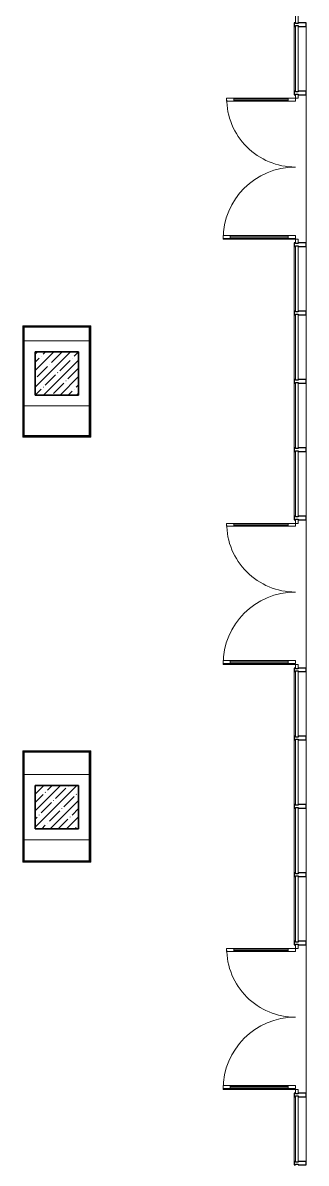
# Model space of a CAD drawing. Header units: millimetres. Extents: x 5993 to 95364, y 94667 to 143522.
# Drawn here: x 47569 to 47888, y 115706 to 116990 of the extents above; entities that cross this region are included whole.
import ezdxf

# ---------------------------------------------------------------- set-up
doc = ezdxf.new("R2010")
doc.units = ezdxf.units.MM
for name, color, linetype, lineweight in [('0-2', 7, 'Continuous', 9), ('Двери', 7, 'Continuous', 9), ('Импосты витража', 7, 'Continuous', 9), ('Импосты витража-1', 7, 'Continuous', 25), ('Несущие колонны', 7, 'Continuous', 9), ('Несущие колонны-1', 7, 'Continuous', 35), ('Общие ребра', 7, 'Continuous', 9), ('Остекление-1', 7, 'Continuous', 9), ('Перекрытия', 7, 'Continuous', 9), ('Стены-1', 7, 'Continuous', 13), ('Элементы узлов', 7, 'Continuous', 9)]:
    doc.layers.add(name, color=color, linetype=linetype, lineweight=lineweight)

# ---------------------------------------------------------------- blocks, each defined once
blk = doc.blocks.new('BSC_Колонна _Прямоугольная - 600х600-V9-АИ2_01_План напольных покрытий и плинтусов 1го этажа _Часть 2_')
at = {"layer": 'Несущие колонны'}
h = blk.add_hatch(dxfattribs=at)
h.set_pattern_fill('FP_17', color=256, style=0, pattern_type=2)
h.set_pattern_definition([(45, (-73400, -32500), (-114.04925, 114.04925), []), (45, (-73285.95, -32500), (-114.04925, 114.04925), [201.613, -40.323, 3.353, -36.97])])
h.paths.add_polyline_path([(-300, -300), (300, -300), (300, 300), (-300, 300)], flags=0)
at = {"layer": 'Несущие колонны-1'}
for p, q in [((300, 300), (-300, 300)), ((-300, 300), (-300, -300)), ((300, -300), (300, 300)), ((-300, -300), (300, -300))]:
    blk.add_line(p, q, dxfattribs=at)
blk = doc.blocks.new('BSC_Колонна _Прямоугольная - 600х600-V10-АИ2_01_План напольных покрытий и плинтусов 1го этажа _Часть 2_')
at = {"layer": 'Несущие колонны'}
h = blk.add_hatch(dxfattribs=at)
h.set_pattern_fill('FP_18', color=256, style=0, pattern_type=2)
h.set_pattern_definition([(45, (-73400, -26500), (-114.04925, 114.04925), []), (45, (-73285.95, -26500), (-114.04925, 114.04925), [201.613, -40.323, 3.353, -36.97])])
h.paths.add_polyline_path([(-300, -300), (300, -300), (300, 300), (-300, 300)], flags=0)
at = {"layer": 'Несущие колонны-1'}
for p, q in [((300, 300), (-300, 300)), ((-300, 300), (-300, -300)), ((300, -300), (300, 300)), ((-300, -300), (300, -300))]:
    blk.add_line(p, q, dxfattribs=at)
blk = doc.blocks.new('PNS_Панель прямоугольная1 - Нр_Стекло - 40мм-27122713-АИ2_01_План напольных покрытий и плинтусов 1го этажа _Часть 2_')
at = {"layer": 'Остекление-1'}
for p, q in [((-447.5, 40), (447.5, 40)), ((-457.5, 0), (457.5, 0)), ((447.5, 0), (-447.5, 0))]:
    blk.add_line(p, q, dxfattribs=at)
blk = doc.blocks.new('Прямоугольный импост - Импост структурный с накладкой - 150мм-26839679-АИ2_01_План напольных покрытий и плинтусов 1го этажа _Часть 2_')
at = {"layer": 'Импосты витража'}
for p, q in [((76683, 39240), (76683, 40135)), ((76850, 39240), (76850, 40135))]:
    blk.add_line(p, q, dxfattribs=at)
blk = doc.blocks.new('Прямоугольный импост - Импост структурный с накладкой - 150мм-27090926-АИ2_01_План напольных покрытий и плинтусов 1го этажа _Часть 2_')
at = {"layer": 'Импосты витража-1'}
for p, q in [((-25, 0), (-25, 17)), ((-25, 17), (25, 17)), ((-15, 0), (-25, 0)), ((-15, -40), (-15, 0)), ((25, 0), (15, 0)), ((15, 0), (15, -40)), ((25, 17), (25, 0)), ((-25, -150), (-25, -40)), ((-25, -40), (-15, -40)), ((25, -150), (-25, -150)), ((15, -40), (25, -40)), ((25, -40), (25, -150))]:
    blk.add_line(p, q, dxfattribs=at)
blk = doc.blocks.new('Дверь_Витражная_СКБ_2Ст2 - ДВН_ДАО_Выход из столовой-31380407-АИ2_01_План напольных покрытий и плинтусов 1го этажа _Часть 2_')
at = {"layer": 'Двери'}
for p, q in [((-975, -950), (-975, 0)), ((975, -1000), (975, 0))]:
    blk.add_line(p, q, dxfattribs=at)
for centre, radius, start, end in [((-975, 0), 950, 270, 0), ((975, 0), 1000, 180, 270)]:
    blk.add_arc(centre, radius, start, end, dxfattribs=at)
at = {"layer": 'Элементы узлов'}
for p, q in [((-1025, 40), (-975, 40)), ((-975, 40), (-1025, 40)), ((-975, 0), (-1025, 0)), ((-1025, 0), (-975, 0)), ((-975, 40), (-975, 0)), ((-975, 0), (-975, 40)), ((-935, 0), (-975, 0)), ((-975, -950), (-975, 0)), ((-935, 0), (-975, 0)), ((-975, 0), (-975, -950)), ((-935, -950), (-935, 0)), ((-935, -950), (-935, 0)), ((923, 0), (963, 0)), ((923, -1000), (923, 0)), ((923, 0), (923, -1000)), ((963, 0), (923, 0)), ((963, -1000), (963, 0)), ((963, -1000), (963, 0)), ((1025, 40), (975, 40)), ((975, 40), (975, 0)), ((1025, 40), (975, 40)), ((975, 40), (975, 0)), ((975, 0), (1025, 0)), ((975, 0), (1025, 0)), ((-975, -100), (-935, -100)), ((-965, -850), (-965, -100)), ((-945, -850), (-945, -100)), ((963, -100), (923, -100)), ((933, -900), (933, -100)), ((953, -900), (953, -100)), ((-975, -850), (-935, -850)), ((963, -900), (923, -900)), ((-975, -950), (-935, -950)), ((-975, -950), (-935, -950)), ((963, -1000), (923, -1000)), ((923, -1000), (963, -1000))]:
    blk.add_line(p, q, dxfattribs=at)
blk = doc.blocks.new('PNS_Панель прямоугольная1 - Нр_Стекло - 40мм-28905398-АИ2_01_План напольных покрытий и плинтусов 1го этажа _Часть 2_')
at = {"layer": 'Остекление-1'}
for p, q in [((-447.5, 40), (447.5, 40)), ((-457.5, 0), (457.5, 0)), ((447.5, 0), (-447.5, 0))]:
    blk.add_line(p, q, dxfattribs=at)
blk = doc.blocks.new('Прямоугольный импост - Импост структурный с накладкой - 150мм-28905395-АИ2_01_План напольных покрытий и плинтусов 1го этажа _Часть 2_')
at = {"layer": 'Импосты витража'}
for p, q in [((76683, 32825), (76683, 33310)), ((76850, 32825), (76850, 33310))]:
    blk.add_line(p, q, dxfattribs=at)
blk = doc.blocks.new('PNS_Панель прямоугольная1 - Нр_Стекло - 40мм-28905406-АИ2_01_План напольных покрытий и плинтусов 1го этажа _Часть 2_')
at = {"layer": 'Остекление-1'}
for p, q in [((-447.5, 40), (447.5, 40)), ((-457.5, 0), (457.5, 0)), ((447.5, 0), (-447.5, 0))]:
    blk.add_line(p, q, dxfattribs=at)
blk = doc.blocks.new('Прямоугольный импост - Импост структурный с накладкой - 150мм-28905403-АИ2_01_План напольных покрытий и плинтусов 1го этажа _Часть 2_')
at = {"layer": 'Импосты витража'}
for p, q in [((76683, 32175), (76683, 32365)), ((76850, 32175), (76850, 32365))]:
    blk.add_line(p, q, dxfattribs=at)
blk = doc.blocks.new('PNS_Панель прямоугольная1 - Нр_Стекло - 40мм-28905526-АИ2_01_План напольных покрытий и плинтусов 1го этажа _Часть 2_')
at = {"layer": 'Остекление-1'}
for p, q in [((-447.5, 40), (447.5, 40)), ((-457.5, 0), (457.5, 0)), ((447.5, 0), (-447.5, 0))]:
    blk.add_line(p, q, dxfattribs=at)
blk = doc.blocks.new('Прямоугольный импост - Импост структурный с накладкой - 150мм-28905522-АИ2_01_План напольных покрытий и плинтусов 1го этажа _Часть 2_')
at = {"layer": 'Импосты витража'}
for p, q in [((76683, 26825), (76683, 27430)), ((76850, 26825), (76850, 27430))]:
    blk.add_line(p, q, dxfattribs=at)
blk = doc.blocks.new('PNS_Панель прямоугольная1 - Нр_Стекло - 40мм-28905533-АИ2_01_План напольных покрытий и плинтусов 1го этажа _Часть 2_')
at = {"layer": 'Остекление-1'}
for p, q in [((-447.5, 40), (447.5, 40)), ((-457.5, 0), (457.5, 0)), ((447.5, 0), (-447.5, 0))]:
    blk.add_line(p, q, dxfattribs=at)
blk = doc.blocks.new('Прямоугольный импост - Импост структурный с накладкой - 150мм-28905529-АИ2_01_План напольных покрытий и плинтусов 1го этажа _Часть 2_')
at = {"layer": 'Импосты витража'}
for p, q in [((76683, 26175), (76683, 26485)), ((76850, 26175), (76850, 26485))]:
    blk.add_line(p, q, dxfattribs=at)
blk = doc.blocks.new('PNS_Панель прямоугольная1 - Нр_Стекло - 40мм-28905192-АИ2_01_План напольных покрытий и плинтусов 1го этажа _Часть 2_')
at = {"layer": 'Остекление-1'}
for p, q in [((-447.5, 40), (447.5, 40)), ((-457.5, 0), (457.5, 0)), ((447.5, 0), (-447.5, 0))]:
    blk.add_line(p, q, dxfattribs=at)
blk = doc.blocks.new('Прямоугольный импост - Импост структурный с накладкой - 150мм-28905396-АИ2_01_План напольных покрытий и плинтусов 1го этажа _Часть 2_')
at = {"layer": 'Импосты витража'}
for p, q in [((76683, 32415), (76683, 32825)), ((76850, 32415), (76850, 32825))]:
    blk.add_line(p, q, dxfattribs=at)
blk = doc.blocks.new('Прямоугольный импост - Импост структурный с накладкой - 150мм-28905404-АИ2_01_План напольных покрытий и плинтусов 1го этажа _Часть 2_')
at = {"layer": 'Импосты витража'}
for p, q in [((76683, 31470), (76683, 32175)), ((76850, 31470), (76850, 32175))]:
    blk.add_line(p, q, dxfattribs=at)
blk = doc.blocks.new('Прямоугольный импост - Импост структурный с накладкой - 150мм-28905524-АИ2_01_План напольных покрытий и плинтусов 1го этажа _Часть 2_')
at = {"layer": 'Импосты витража'}
for p, q in [((76683, 26535), (76683, 26825)), ((76850, 26535), (76850, 26825))]:
    blk.add_line(p, q, dxfattribs=at)
blk = doc.blocks.new('Прямоугольный импост - Импост структурный с накладкой - 150мм-28905531-АИ2_01_План напольных покрытий и плинтусов 1го этажа _Часть 2_')
at = {"layer": 'Импосты витража'}
for p, q in [((76683, 25590), (76683, 26175)), ((76850, 25590), (76850, 26175))]:
    blk.add_line(p, q, dxfattribs=at)

msp = doc.modelspace()

# ---------------------------------------------------------------- linework, layer by layer
at = {"layer": 'Общие ребра'}
for p, q in [((47569.5, 116648.8), (47644.7, 116648.8)), ((47569.5, 116648.4), (47569.5, 116648.8)), ((47569.5, 116647.8), (47569.5, 116648.4)), ((47569.5, 116525.7), (47569.5, 116647.8)), ((47569.9, 116648.4), (47644.3, 116648.4)), ((47569.9, 116647.8), (47569.9, 116648.4)), ((47569.9, 116525.7), (47569.9, 116647.8)), ((47644.3, 116648.4), (47644.3, 116647.8)), ((47644.3, 116647.8), (47644.3, 116525.7)), ((47644.7, 116648.8), (47644.7, 116648.4)), ((47644.7, 116648.4), (47644.7, 116647.8)), ((47644.7, 116647.8), (47644.7, 116525.7)), ((47569.5, 116525.2), (47569.5, 116525.7)), ((47569.5, 116524.7), (47569.5, 116525.2)), ((47644.7, 116524.7), (47569.5, 116524.7)), ((47569.9, 116525.2), (47569.9, 116525.7)), ((47644.3, 116525.2), (47569.9, 116525.2)), ((47644.3, 116525.7), (47644.3, 116525.2)), ((47644.7, 116525.7), (47644.7, 116525.2)), ((47644.7, 116525.2), (47644.7, 116524.7)), ((47569.5, 116170.2), (47644.7, 116170.2)), ((47569.5, 116169.8), (47569.5, 116170.2)), ((47569.5, 116169.2), (47569.5, 116169.8)), ((47569.5, 116047.1), (47569.5, 116169.2)), ((47569.9, 116169.8), (47644.3, 116169.8)), ((47569.9, 116169.2), (47569.9, 116169.8)), ((47569.9, 116047.1), (47569.9, 116169.2)), ((47644.3, 116169.8), (47644.3, 116169.2)), ((47644.3, 116169.2), (47644.3, 116047.1)), ((47644.7, 116170.2), (47644.7, 116169.8)), ((47644.7, 116169.8), (47644.7, 116169.2)), ((47644.7, 116169.2), (47644.7, 116047.1)), ((47569.5, 116046.6), (47569.5, 116047.1)), ((47569.5, 116046.1), (47569.5, 116046.6)), ((47644.7, 116046.1), (47569.5, 116046.1)), ((47569.9, 116046.6), (47569.9, 116047.1)), ((47644.3, 116046.6), (47569.9, 116046.6)), ((47644.3, 116047.1), (47644.3, 116046.6)), ((47644.7, 116047.1), (47644.7, 116046.6)), ((47644.7, 116046.6), (47644.7, 116046.1))]:
    msp.add_line(p, q, dxfattribs=at)
at = {"layer": 'Перекрытия'}
for p, q in [((47887.9, 116909.5), (47887.9, 116742.6)), ((47887.9, 116430.9), (47887.9, 116264)), ((47887.9, 115952.3), (47887.9, 115785.4))]:
    msp.add_line(p, q, dxfattribs=at)
at = {"layer": 'Стены-1'}
for p, q in [((47645.4, 116649.4), (47568.8, 116649.4)), ((47568.8, 116649.4), (47568.8, 116648.8)), ((47568.8, 116648.8), (47568.8, 116647.8)), ((47568.8, 116647.8), (47568.8, 116525.7)), ((47570.5, 116647.8), (47643.7, 116647.8)), ((47570.5, 116525.7), (47570.5, 116647.8)), ((47643.7, 116647.8), (47643.7, 116525.7)), ((47645.4, 116648.8), (47645.4, 116649.4)), ((47645.4, 116647.8), (47645.4, 116648.8)), ((47645.4, 116525.7), (47645.4, 116647.8)), ((47631.5, 116632.4), (47570.5, 116632.4)), ((47570.5, 116632.4), (47570.5, 116620.1)), ((47643.7, 116632.4), (47631.5, 116632.4)), ((47643.7, 116559.1), (47643.7, 116632.4)), ((47570.5, 116620.1), (47570.5, 116559.1)), ((47570.5, 116559.1), (47582.7, 116559.1)), ((47582.7, 116559.1), (47631.5, 116559.1)), ((47631.5, 116559.1), (47643.7, 116559.1)), ((47568.8, 116525.7), (47568.8, 116524.7)), ((47568.8, 116524.7), (47568.8, 116524.1)), ((47643.7, 116525.7), (47570.5, 116525.7)), ((47645.4, 116524.7), (47645.4, 116525.7)), ((47645.4, 116524.1), (47645.4, 116524.7)), ((47568.8, 116524.1), (47645.4, 116524.1)), ((47645.4, 116170.8), (47568.8, 116170.8)), ((47568.8, 116170.8), (47568.8, 116170.2)), ((47568.8, 116170.2), (47568.8, 116169.2)), ((47568.8, 116169.2), (47568.8, 116047.1)), ((47570.5, 116169.2), (47643.7, 116169.2)), ((47570.5, 116047.1), (47570.5, 116169.2)), ((47643.7, 116169.2), (47643.7, 116047.1)), ((47645.4, 116170.2), (47645.4, 116170.8)), ((47645.4, 116169.2), (47645.4, 116170.2)), ((47645.4, 116047.1), (47645.4, 116169.2)), ((47631.5, 116144), (47570.5, 116144)), ((47570.5, 116144), (47570.5, 116131.8)), ((47643.7, 116144), (47631.5, 116144)), ((47643.7, 116070.7), (47643.7, 116144)), ((47570.5, 116131.8), (47570.5, 116070.7)), ((47570.5, 116070.7), (47582.7, 116070.7)), ((47582.7, 116070.7), (47631.5, 116070.7)), ((47631.5, 116070.7), (47643.7, 116070.7)), ((47568.8, 116047.1), (47568.8, 116046.1)), ((47568.8, 116046.1), (47568.8, 116045.5)), ((47568.8, 116045.5), (47645.4, 116045.5)), ((47643.7, 116047.1), (47570.5, 116047.1)), ((47645.4, 116046.1), (47645.4, 116047.1)), ((47645.4, 116045.5), (47645.4, 116046.1))]:
    msp.add_line(p, q, dxfattribs=at)

# ---------------------------------------------------------------- block references
at = {"layer": '0-2', "xscale": 0.08139549610658335, "yscale": 0.08139549610658335, "zscale": 0.08139549610658335, "rotation": 269.9999999999999}
for name, p in [('PNS_Панель прямоугольная1 - Нр_Стекло - 40мм-28905192-АИ2_01_План напольных покрытий и плинтусов 1го этажа _Часть 2_', (47875.7, 117026.9)), ('PNS_Панель прямоугольная1 - Нр_Стекло - 40мм-27122713-АИ2_01_План напольных покрытий и плинтусов 1го этажа _Часть 2_', (47875.7, 116950)), ('Дверь_Витражная_СКБ_2Ст2 - ДВН_ДАО_Выход из столовой-31380407-АИ2_01_План напольных покрытий и плинтусов 1го этажа _Часть 2_', (47875.7, 116826.1)), ('PNS_Панель прямоугольная1 - Нр_Стекло - 40мм-27122713-АИ2_01_План напольных покрытий и плинтусов 1го этажа _Часть 2_', (47875.7, 116702.2)), ('PNS_Панель прямоугольная1 - Нр_Стекло - 40мм-28905398-АИ2_01_План напольных покрытий и плинтусов 1го этажа _Часть 2_', (47875.7, 116625.2)), ('PNS_Панель прямоугольная1 - Нр_Стекло - 40мм-28905406-АИ2_01_План напольных покрытий и плинтусов 1го этажа _Часть 2_', (47875.7, 116548.3)), ('PNS_Панель прямоугольная1 - Нр_Стекло - 40мм-27122713-АИ2_01_План напольных покрытий и плинтусов 1го этажа _Часть 2_', (47875.7, 116471.4)), ('Дверь_Витражная_СКБ_2Ст2 - ДВН_ДАО_Выход из столовой-31380407-АИ2_01_План напольных покрытий и плинтусов 1го этажа _Часть 2_', (47875.7, 116347.5)), ('PNS_Панель прямоугольная1 - Нр_Стекло - 40мм-27122713-АИ2_01_План напольных покрытий и плинтусов 1го этажа _Часть 2_', (47875.7, 116223.5)), ('PNS_Панель прямоугольная1 - Нр_Стекло - 40мм-28905526-АИ2_01_План напольных покрытий и плинтусов 1го этажа _Часть 2_', (47875.7, 116146.6)), ('PNS_Панель прямоугольная1 - Нр_Стекло - 40мм-28905533-АИ2_01_План напольных покрытий и плинтусов 1го этажа _Часть 2_', (47875.7, 116069.7)), ('PNS_Панель прямоугольная1 - Нр_Стекло - 40мм-27122713-АИ2_01_План напольных покрытий и плинтусов 1го этажа _Часть 2_', (47875.7, 115992.8)), ('Дверь_Витражная_СКБ_2Ст2 - ДВН_ДАО_Выход из столовой-31380407-АИ2_01_План напольных покрытий и плинтусов 1го этажа _Часть 2_', (47875.7, 115868.9)), ('PNS_Панель прямоугольная1 - Нр_Стекло - 40мм-27122713-АИ2_01_План напольных покрытий и плинтусов 1го этажа _Часть 2_', (47875.7, 115744.9))]:
    msp.add_blockref(name, p, dxfattribs=at)
at = {"layer": '0-2', "extrusion": (0, 0, -1), "xscale": 0.08139549610658335, "yscale": 0.08139549610658335, "zscale": 0.08139549610658335, "rotation": 270.0000000000001}
for p in [(-47875.7, 116988.5), (-47875.7, 116911.5), (-47875.7, 116740.6), (-47875.7, 116663.7), (-47875.7, 116586.8), (-47875.7, 116509.9), (-47875.7, 116432.9), (-47875.7, 116262), (-47875.7, 116185.1), (-47875.7, 116108.2), (-47875.7, 116031.2), (-47875.7, 115954.3), (-47875.7, 115783.4), (-47875.7, 115706.5)]:
    msp.add_blockref('Прямоугольный импост - Импост структурный с накладкой - 150мм-27090926-АИ2_01_План напольных покрытий и плинтусов 1го этажа _Часть 2_', p, dxfattribs=at)
at = {"layer": '0-2', "xscale": 0.08139549610658335, "yscale": 0.08139549610658335, "zscale": 0.08139549610658335}
for name, p in [('Прямоугольный импост - Импост структурный с накладкой - 150мм-26839679-АИ2_01_План напольных покрытий и плинтусов 1го этажа _Часть 2_', (41632.7, 113719.6)), ('Прямоугольный импост - Импост структурный с накладкой - 150мм-26839679-АИ2_01_План напольных покрытий и плинтусов 1го этажа _Часть 2_', (41632.7, 113471.8)), ('Прямоугольный импост - Импост структурный с накладкой - 150мм-28905395-АИ2_01_План напольных покрытий и плинтусов 1го этажа _Часть 2_', (41632.7, 113950.4)), ('BSC_Колонна _Прямоугольная - 600х600-V9-АИ2_01_План напольных покрытий и плинтусов 1го этажа _Часть 2_', (47607.1, 116595.7)), ('Прямоугольный импост - Импост структурный с накладкой - 150мм-28905396-АИ2_01_План напольных покрытий и плинтусов 1го этажа _Часть 2_', (41632.7, 113950.4)), ('Прямоугольный импост - Импост структурный с накладкой - 150мм-28905403-АИ2_01_План напольных покрытий и плинтусов 1го этажа _Часть 2_', (41632.7, 113950.4)), ('Прямоугольный импост - Импост структурный с накладкой - 150мм-28905404-АИ2_01_План напольных покрытий и плинтусов 1го этажа _Часть 2_', (41632.7, 113950.4)), ('Прямоугольный импост - Импост структурный с накладкой - 150мм-26839679-АИ2_01_План напольных покрытий и плинтусов 1го этажа _Часть 2_', (41632.7, 113241)), ('Прямоугольный импост - Импост структурный с накладкой - 150мм-26839679-АИ2_01_План напольных покрытий и плинтусов 1го этажа _Часть 2_', (41632.7, 112993.2)), ('Прямоугольный импост - Импост структурный с накладкой - 150мм-28905522-АИ2_01_План напольных покрытий и плинтусов 1го этажа _Часть 2_', (41632.7, 113950.4)), ('BSC_Колонна _Прямоугольная - 600х600-V10-АИ2_01_План напольных покрытий и плинтусов 1го этажа _Часть 2_', (47607.1, 116107.4)), ('Прямоугольный импост - Импост структурный с накладкой - 150мм-28905524-АИ2_01_План напольных покрытий и плинтусов 1го этажа _Часть 2_', (41632.7, 113950.4)), ('Прямоугольный импост - Импост структурный с накладкой - 150мм-28905529-АИ2_01_План напольных покрытий и плинтусов 1го этажа _Часть 2_', (41632.7, 113950.4)), ('Прямоугольный импост - Импост структурный с накладкой - 150мм-28905531-АИ2_01_План напольных покрытий и плинтусов 1го этажа _Часть 2_', (41632.7, 113950.4)), ('Прямоугольный импост - Импост структурный с накладкой - 150мм-26839679-АИ2_01_План напольных покрытий и плинтусов 1го этажа _Часть 2_', (41632.7, 112762.4)), ('Прямоугольный импост - Импост структурный с накладкой - 150мм-26839679-АИ2_01_План напольных покрытий и плинтусов 1го этажа _Часть 2_', (41632.7, 112514.6))]:
    msp.add_blockref(name, p, dxfattribs=at)

doc.saveas('drawing.dxf')
